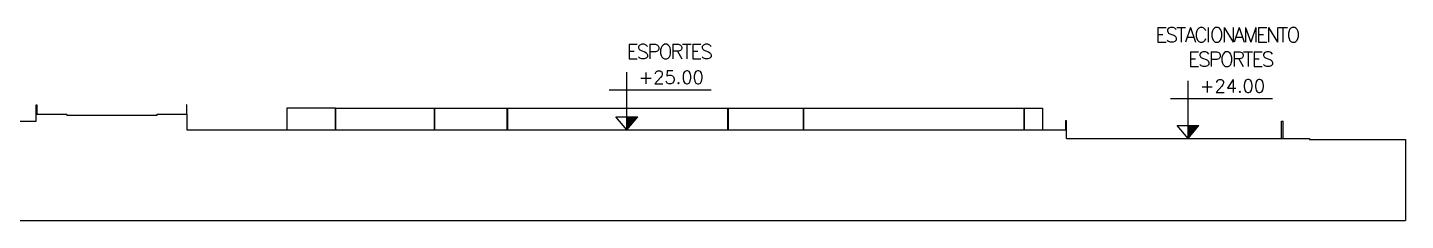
# Model space of a CAD drawing. Header units: millimetres. Extents: x 55520 to 96084, y -58491 to -49645.
# Drawn here: x 73312.5 to 73470.4, y -51020.2 to -50998 of the extents above; entities that cross this region are included whole.
import ezdxf
from ezdxf.enums import TextEntityAlignment as Align

# ---------------------------------------------------------------- set-up
doc = ezdxf.new("R2010")
doc.units = ezdxf.units.MM
for name, color, linetype in [('Alvenaria Corte', 30, 'Continuous'), ('ARQ-SÍMBOLOS', 2, 'Continuous'), ('ARQ-TEXTO2', 2, 'Continuous'), ('Cinza', 9, 'Continuous'), ('Linha Fina', 100, 'Continuous'), ('Pilares', 181, 'Continuous')]:
    doc.layers.add(name, color=color, linetype=linetype)
doc.styles.add('ROMANS', font='romans.shx')

# ---------------------------------------------------------------- blocks, each defined once
blk = doc.blocks.new('Nível_Fachada')
at = {"layer": 'ARQ-SÍMBOLOS'}
h = blk.add_hatch(color=1, dxfattribs=at)
h.dxf.hatch_style = 1
h.paths.add_polyline_path([(0.167, 0.202), (0, 0.202), (0, 0)])
at = {"layer": 'ARQ-SÍMBOLOS', "color": 1}
for p, q in [((0, 0), (0, 0.884)), ((-0.271, 0.613), (1.29, 0.613)), ((-0.167, 0.202), (0.167, 0.202)), ((0, 0), (-0.167, 0.202)), ((0, 0), (0.167, 0.202))]:
    blk.add_line(p, q, dxfattribs=at)
at = {"layer": 'ARQ-TEXTO2', "style": 'ROMANS'}
blk.add_attdef('NIVEL-ACABADO', text='', height=0.2, dxfattribs=at).set_placement((0.182, 0.647), align=Align.BOTTOM_LEFT)

msp = doc.modelspace()

# ---------------------------------------------------------------- linework, layer by layer
at = {"layer": 'Alvenaria Corte'}
for p, q in [((73347.777, -51007.316), (73347.827, -51007.316)), ((73347.777, -51009.816), (73347.777, -51007.316)), ((73347.827, -51009.816), (73347.827, -51007.316)), ((73359.1, -51007.316), (73359.15, -51007.316)), ((73359.1, -51009.816), (73359.1, -51007.316)), ((73359.15, -51009.816), (73359.15, -51007.316)), ((73367.461, -51007.316), (73367.511, -51007.316)), ((73367.461, -51009.816), (73367.461, -51007.316)), ((73367.511, -51009.816), (73367.511, -51007.316)), ((73392.756, -51007.316), (73392.806, -51007.316)), ((73392.756, -51009.816), (73392.756, -51007.316)), ((73392.806, -51009.816), (73392.806, -51007.316)), ((73401.404, -51007.316), (73401.454, -51007.316)), ((73401.404, -51009.816), (73401.404, -51007.316)), ((73401.454, -51009.816), (73401.454, -51007.316)), ((73426.698, -51007.316), (73426.748, -51007.316)), ((73426.698, -51009.816), (73426.698, -51007.316)), ((73426.748, -51009.816), (73426.748, -51007.316)), ((73456.187, -51008.816), (73456.387, -51008.816)), ((73456.187, -51010.816), (73456.187, -51008.816)), ((73456.387, -51010.816), (73456.387, -51008.816))]:
    msp.add_line(p, q, dxfattribs=at)
at = {"layer": 'Cinza'}
for p, q in [((73359.15, -51007.316), (73367.461, -51007.316)), ((73392.806, -51007.316), (73401.404, -51007.316))]:
    msp.add_line(p, q, dxfattribs=at)
at = {"layer": 'Linha Fina'}
for p, q in [((73313.474, -51008.016), (73313.474, -51006.916)), ((73313.474, -51006.916), (73313.524, -51006.916)), ((73313.524, -51006.916), (73313.524, -51008.016)), ((73330.745, -51006.916), (73330.695, -51006.916)), ((73330.695, -51006.916), (73330.695, -51008.016)), ((73330.745, -51008.016), (73330.745, -51006.916)), ((73347.777, -51007.316), (73342.209, -51007.316)), ((73342.209, -51007.316), (73342.209, -51009.816)), ((73347.827, -51007.316), (73359.1, -51007.316)), ((73367.511, -51007.316), (73392.756, -51007.316)), ((73401.454, -51007.316), (73426.698, -51007.316)), ((73426.748, -51007.316), (73428.788, -51007.316)), ((73428.788, -51007.316), (73428.788, -51009.816)), ((73431.467, -51009.816), (73431.467, -51008.716)), ((73431.467, -51008.716), (73431.567, -51008.716)), ((73431.567, -51009.816), (73431.567, -51008.716))]:
    msp.add_line(p, q, dxfattribs=at)
at = {"layer": 'Pilares'}
for p, q in [((73313.474, -51008.816), (73313.474, -51008.016)), ((73313.474, -51008.016), (73316.976, -51008.016)), ((73316.976, -51008.116), (73316.976, -51008.016)), ((73316.976, -51008.116), (73327.338, -51008.116)), ((73327.338, -51008.116), (73327.338, -51008.016)), ((73327.338, -51008.016), (73330.745, -51008.016)), ((73330.745, -51008.016), (73330.745, -51009.816)), ((73311.485, -51008.816), (73313.474, -51008.816)), ((73330.745, -51009.816), (73431.567, -51009.816)), ((73431.567, -51010.816), (73431.567, -51009.816)), ((73431.567, -51010.816), (73459.402, -51010.816)), ((73459.402, -51010.816), (73459.402, -51010.916)), ((73459.402, -51010.916), (73470.397, -51010.916)), ((73470.397, -51010.916), (73470.397, -51020.226)), ((72815.737, -51020.226), (73470.397, -51020.226))]:
    msp.add_line(p, q, dxfattribs=at)

# ---------------------------------------------------------------- block references
at = {"layer": 'ARQ-SÍMBOLOS', "xscale": 7.5, "yscale": 7.5, "zscale": 7.5}
for p, values in [((73381.156, -51009.816), {'NIVEL-ACABADO': '+25.00 '}), ((73445.484, -51010.816), {'NIVEL-ACABADO': '+24.00 '})]:
    msp.add_blockref('Nível_Fachada', p, dxfattribs=at).add_auto_attribs(values)

# ---------------------------------------------------------------- texts
at = {"layer": 'ARQ-TEXTO2', "char_height": 1.68413, "width": 14.22, "attachment_point": 1, "style": 'ROMANS'}
for s, insert in [('\\pi-1.84196;{\\T0.85;ESTACIONAMENTO \\P\\pi1.88518;ESPORTES}', (73443.574, -50998.043)), ('\\pi1.88518;{\\T0.85;ESPORTES}', (73379.246, -50999.977))]:
    msp.add_mtext(s, dxfattribs=dict(at, insert=insert))

doc.saveas('drawing.dxf')
